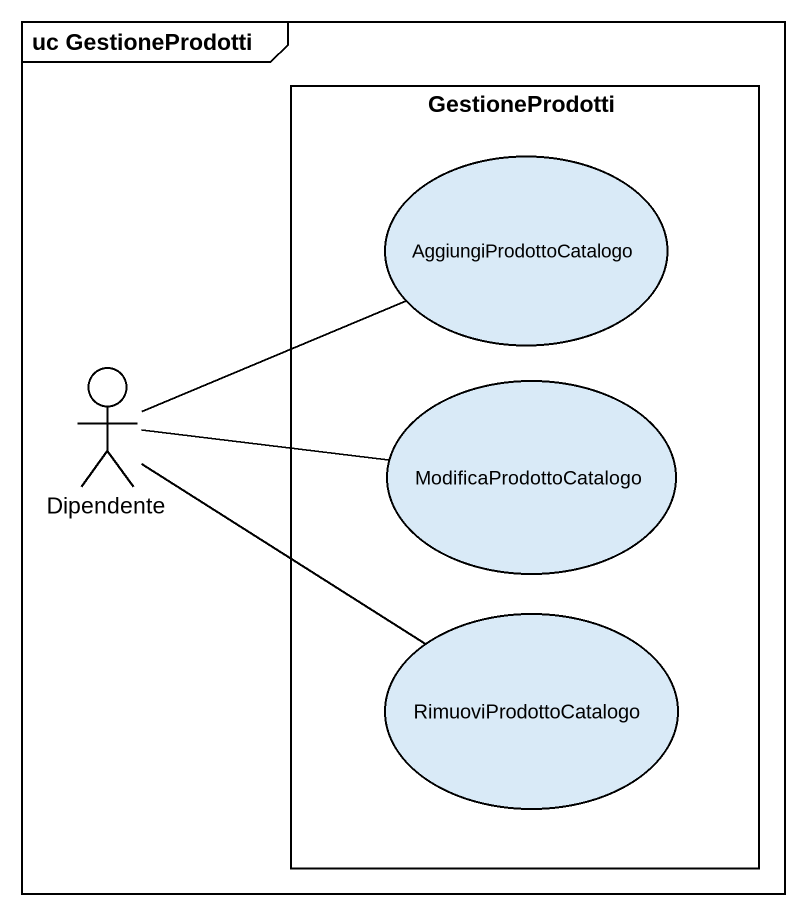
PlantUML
@startuml
mainframe uc GestioneProdotti
rectangle GestioneProdotti {
  usecase AggiungiProdottoCatalogo
  usecase ModificaProdottoCatalogo
  usecase RimuoviProdottoCatalogo
}
actor Dipendente
AggiungiProdottoCatalogo -left- Dipendente
ModificaProdottoCatalogo -left- Dipendente
RimuoviProdottoCatalogo -left- Dipendente
@enduml
